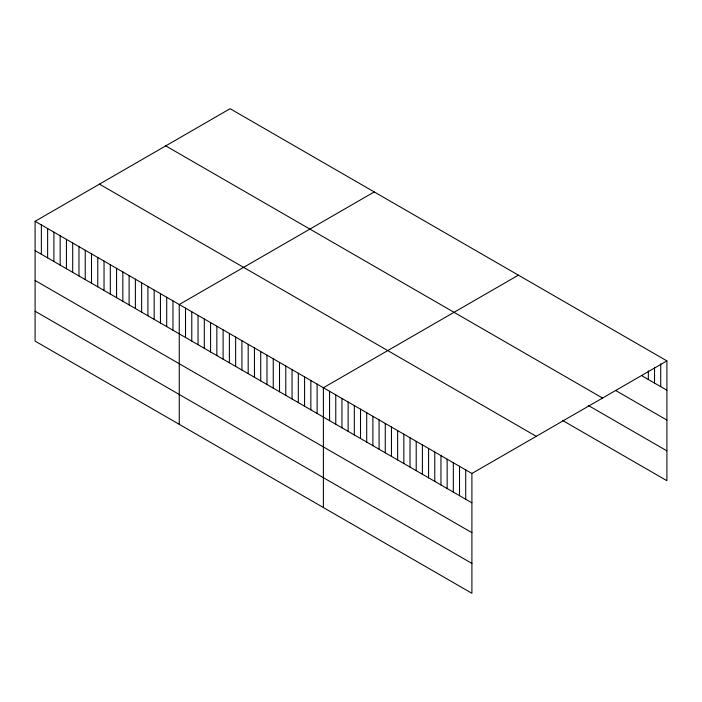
<?xml version="1.0" encoding="UTF-8"?>
<svg xmlns="http://www.w3.org/2000/svg" width="702" height="702" viewBox="0 0 702 702"><rect width="100%" height="100%" fill="white"/><g stroke="black" fill="none" stroke-linecap="round" stroke-linejoin="round"><path stroke-width="1.05" d="M35.1 221.297L471.902 473.481L471.902 593.287L35.1 341.102L35.1 221.297L230.098 108.713L666.9 360.898L666.9 480.703L562.592 420.48M374.245 191.936L179.247 304.519L179.247 424.324M518.392 275.158L323.385 387.741L323.385 507.546M471.902 473.481L666.9 360.898M642.146 375.947L666.9 390.233M615.628 390.487L666.9 420.086M165.751 145.867L602.553 398.052M588.223 405.423L666.9 450.851M99.447 184.143L536.249 436.328M35.1 250.632L471.902 502.816M35.1 280.493L471.902 532.669M35.1 311.249L471.902 563.434M660.714 363.847L660.714 386.662M654.527 367.874L654.527 383.09M648.332 370.823L648.332 379.519M465.707 469.91L465.707 499.245M459.52 466.339L459.52 495.673M453.334 462.758L453.334 492.102M447.148 459.187L447.148 488.531M440.961 455.616L440.961 484.959M434.775 452.044L434.775 481.379M428.58 448.473L428.58 477.808M422.393 444.901L422.393 474.236M416.207 441.33L416.207 470.665M410.021 437.758L410.021 467.093M403.834 434.178L403.834 463.522M397.639 430.607L397.639 459.95M391.453 427.035L391.453 456.37M385.266 423.464L385.266 452.799M379.08 419.893L379.08 449.227M372.894 416.321L372.894 445.656M366.707 412.75L366.707 442.084M360.512 409.169L360.512 438.513M354.326 405.598L354.326 434.942M348.139 402.027L348.139 431.37M341.953 398.455L341.953 427.79M335.767 394.884L335.767 424.219M329.571 391.312L329.571 420.647M317.12 384.117L317.12 413.46M310.854 380.502L310.854 409.836M304.589 376.886L304.589 406.221M298.315 373.262L298.315 402.606M292.05 369.647L292.05 398.982M285.784 366.032L285.784 395.366M279.519 362.407L279.519 391.751M273.253 358.792L273.253 388.127M266.979 355.177L266.979 384.512M260.714 351.553L260.714 380.896M254.449 347.938L254.449 377.272M248.183 344.322L248.183 373.657M241.918 340.698L241.918 370.042M235.644 337.083L235.644 366.418M229.378 333.468L229.378 362.802M223.113 329.843L223.113 359.187M216.848 326.228L216.848 355.563M210.582 322.613L210.582 351.948M204.308 318.989L204.308 348.332M198.043 315.373L198.043 344.708M191.778 311.758L191.778 341.093M185.512 308.134L185.512 337.478M172.973 300.904L172.973 330.238M166.707 297.279L166.707 326.614M160.442 293.664L160.442 322.999M154.177 290.04L154.177 319.384M147.911 286.425L147.911 315.76M141.637 282.809L141.637 312.144M135.372 279.185L135.372 308.529M129.107 275.57L129.107 304.905M122.841 271.955L122.841 301.29M116.576 268.331L116.576 297.674M110.302 264.715L110.302 294.05M104.036 261.1L104.036 290.435M97.771 257.476L97.771 286.82M91.506 253.861L91.506 283.196M85.24 250.245L85.24 279.58M78.966 246.621L78.966 275.965M72.701 243.006L72.701 272.341M66.436 239.391L66.436 268.726M60.17 235.767L60.17 265.11M53.905 232.151L53.905 261.486M47.631 228.536L47.631 257.871M41.365 224.912L41.365 254.256"/></g></svg>
